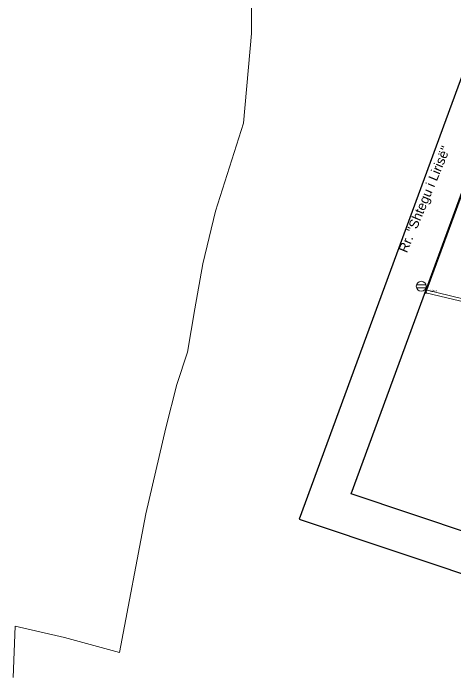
# Model space of a CAD drawing. Header units: metres. Extents: x 7512851 to 7514146, y 4700258 to 4702379.
# Drawn here: x 7513290.8 to 7513408.6, y 4700525.2 to 4700700.6 of the extents above; entities that cross this region are included whole.
import ezdxf

# ---------------------------------------------------------------- set-up
doc = ezdxf.new("R2010")
doc.units = ezdxf.units.M
doc.linetypes.add('DASHED', pattern=[0.75, 0.5, -0.25])
doc.layers.get('0').update_dxf_attribs({"lineweight": 0})
doc.layers.add('0-PARCELAT', color=7, linetype='Continuous')
for name, color, linetype, lineweight in [('emrat e rrugeve', 7, 'Continuous', 0), ('ndarje', 52, 'Continuous', 0), ('Parcela baze', 7, 'Continuous', 0), ('Pikat zyrtare', 7, 'Continuous', 0), ('Puset fekali', 30, 'Continuous', 0)]:
    doc.layers.add(name, color=color, linetype=linetype, lineweight=lineweight)
doc.styles.get("Standard").update_dxf_attribs({"font": 'arial.ttf'})

# ---------------------------------------------------------------- blocks, each defined once
blk = doc.blocks.new('Settling Basin - PK ujrat e zeza')
at = {"color": 21, "lineweight": 0, "flags": 128}
for points in [[(-0.95, 0.27), (0.96, 0.27)], [(-0.95, -0.33), (0.96, -0.33)]]:
    blk.add_lwpolyline(points, dxfattribs=at)
at = {"color": 21, "lineweight": 0}
blk.add_circle((0, 0), 1, dxfattribs=at)
blk = doc.blocks.new('Puset_Kan_Atmosferik')
blk.add_blockref('Settling Basin - PK ujrat e zeza', (0, 0))
blk = doc.blocks.new('*U39', base_point=(7513399.422, 4700627.979, 603.101))
at = {"layer": 'Puset fekali', "color": 0, "linetype": 'ByBlock', "lineweight": -2, "xscale": 1.312499985891642, "yscale": 1.312499985891642, "zscale": 1.312499985891642}
blk.add_blockref('Puset_Kan_Atmosferik', (7513399.422, 4700627.979, 603.101), dxfattribs=at)
blk = doc.blocks.new('*U125', base_point=(7513400.68, 4700626.21))
at = {"layer": 'Pikat zyrtare', "linetype": 'ByBlock', "lineweight": -2}
blk.add_line((7513400.68, 4700626.21), (7513400.68, 4700626.21), dxfattribs=at)
blk.add_circle((7513400.68, 4700626.21), 0.112, dxfattribs=at)
at = {"layer": 'Pikat zyrtare', "linetype": 'ByBlock', "insert": (7513401.74, 4700627.02), "char_height": 0.6, "attachment_point": 1}
blk.add_mtext('3353', dxfattribs=at)

msp = doc.modelspace()

# ---------------------------------------------------------------- linework, layer by layer
at = {"layer": '0-PARCELAT', "flags": 128}
msp.add_lwpolyline([(7513466.74, 4700806.59), (7513458.3, 4700802.61), (7513452.96, 4700800.14), (7513366.9, 4700566.1), (7513474.06, 4700530.31), (7513475.45, 4700534.27), (7513477.64, 4700540.41), (7513380.76, 4700572.76)], close=True, dxfattribs=at)
at = {"layer": '0-PARCELAT', "lineweight": 0}
msp.add_lwpolyline([(7513290.84, 4700523.98), (7513291.36, 4700537.65), (7513304.51, 4700534.65), (7513319.1, 4700530.62), (7513326.16, 4700567.45), (7513331.48, 4700590.3), (7513334.42, 4700601.83), (7513337.21, 4700610.46), (7513339.21, 4700622.01), (7513341.29, 4700633.95), (7513344.7, 4700647.93), (7513352.1, 4700671.36), (7513354.28, 4700695.15), (7513354.11, 4700724.97)], dxfattribs=at)
at = {"layer": 'ndarje', "flags": 128}
msp.add_lwpolyline([(7513475.48, 4700608.85), (7513400.96, 4700626.97)], dxfattribs=at)
at = {"layer": 'Parcela baze'}
msp.add_lwpolyline([(7513442.11, 4700616.41), (7513400.69, 4700626.21), (7513411, 4700654.39), (7513451.34, 4700644.85), (7513485.56, 4700636.76), (7513477.04, 4700608.15)], close=True, dxfattribs=at)

# ---------------------------------------------------------------- block references
at = {"layer": 'Pikat zyrtare'}
msp.add_blockref('*U125', (7513400.68, 4700626.21), dxfattribs=at)
at = {"layer": 'Puset fekali'}
msp.add_blockref('*U39', (7513399.42, 4700627.98, 603.1), dxfattribs=at)

# ---------------------------------------------------------------- texts
at = {"layer": 'emrat e rrugeve', "linetype": 'DASHED', "insert": (7513393.29, 4700637.63), "char_height": 2.5, "attachment_point": 1, "rotation": 67.4038}
msp.add_mtext_dynamic_manual_height_columns('Rr. "Shtegu i Lirisë"', width=35.5316, gutter_width=1, heights=[0], dxfattribs=at)

doc.saveas('drawing.dxf')
